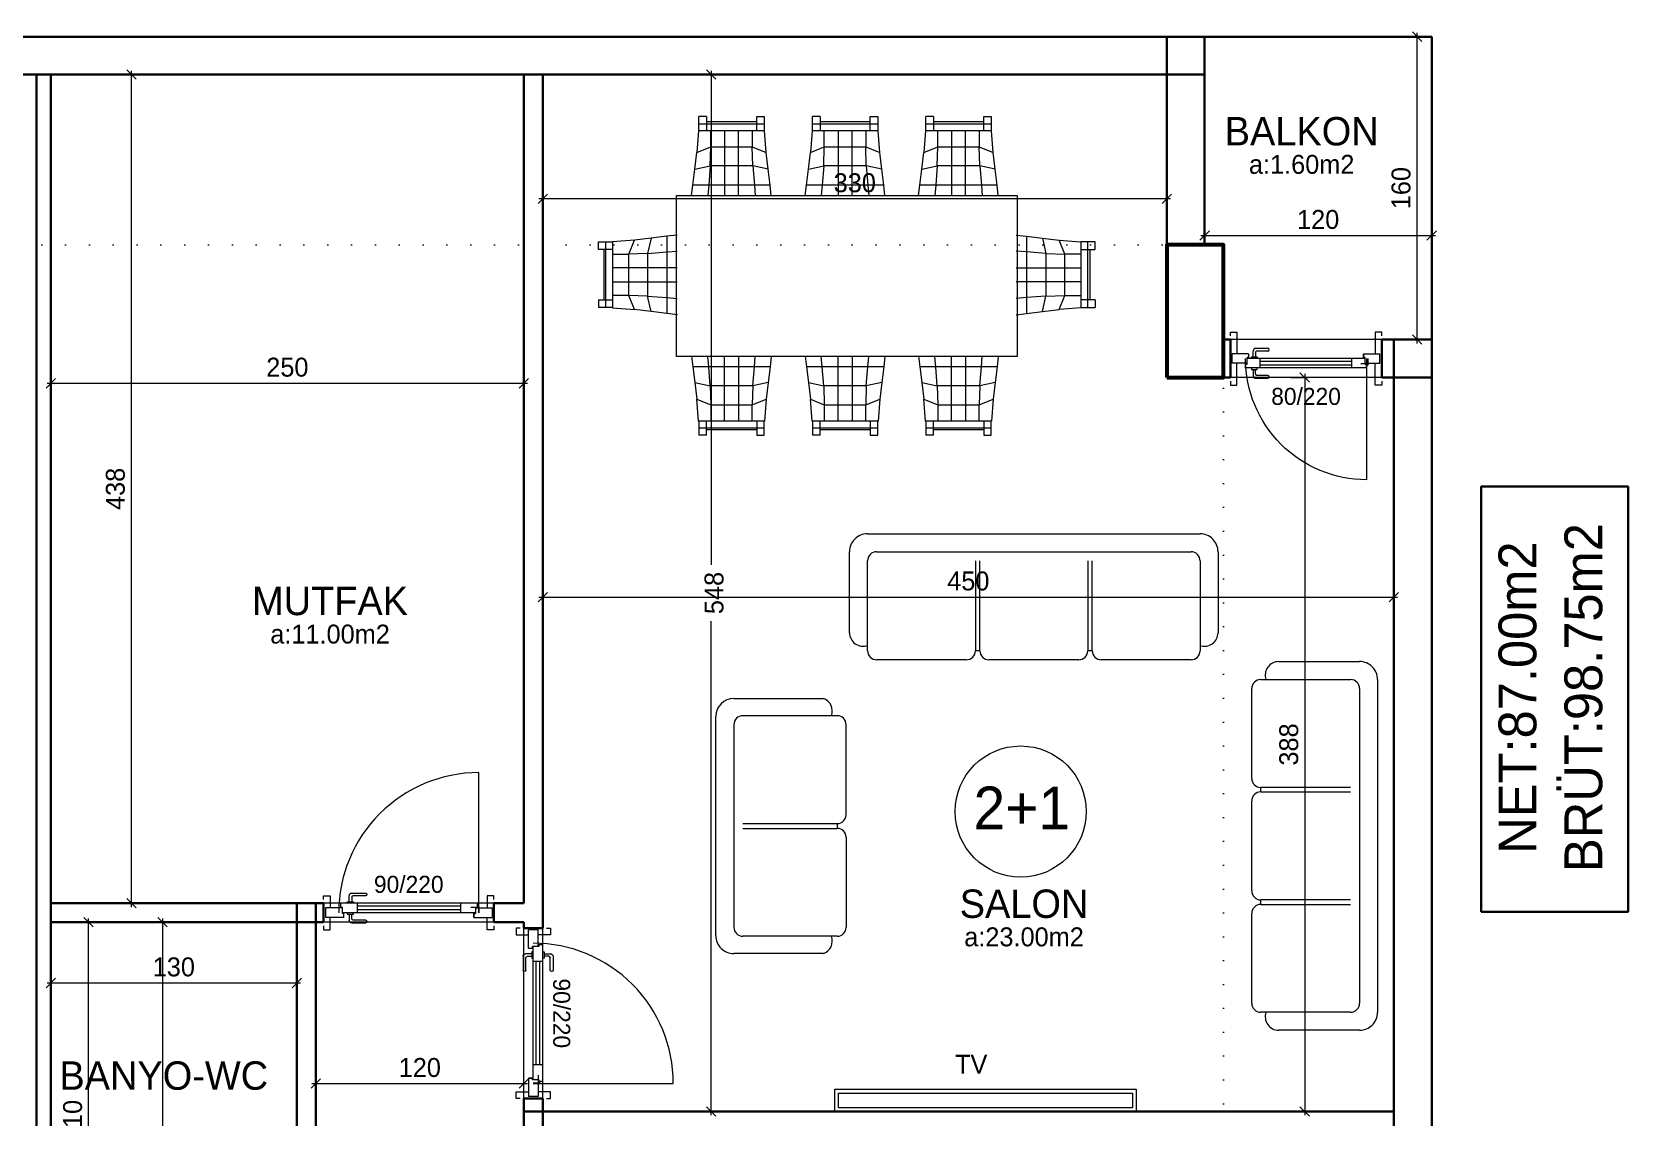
# Model space of a CAD drawing. Header units: centimetres. Extents: x 562865 to 1310255, y -148070 to 32737.
# Drawn here: x 592421 to 593265, y -15633 to -15060 of the extents above; entities that cross this region are included whole.
import ezdxf
from ezdxf.enums import TextEntityAlignment as Align

# ---------------------------------------------------------------- set-up
doc = ezdxf.new("R2010")
doc.units = ezdxf.units.CM
doc.header["$LTSCALE"] = 2.5
doc.linetypes.add('DOT', pattern=[0.25, 0, -0.25])
doc.layers.get('0').update_dxf_attribs({"color": 86})
for name, color, linetype, lineweight in [('ADAKENARI', 18, 'Continuous', 5), ('DUVAR', 4, 'Continuous', 30), ('duvar-kesim', 7, 'Continuous', 0), ('GÖRÜNÜŞLER', 96, 'Continuous', 25), ('iç ölçü', 106, 'Continuous', 18), ('kapi', 9, 'Continuous', 0), ('kolon', 1, 'Continuous', 53)]:
    doc.layers.add(name, color=color, linetype=linetype, lineweight=lineweight)
for name, color, linetype in [('alan', 7, 'Continuous'), ('kapi-yazi', 7, 'Continuous'), ('mahal', 7, 'Continuous')]:
    doc.layers.add(name, color=color, linetype=linetype)
doc.styles.add('PINAR', font='comic.ttf')
doc.dimstyles.new('TEMİZ ÖLÇÜ', dxfattribs={"dimtxt": 10, "dimasz": 5, "dimexe": 1.8, "dimexo": 0.625, "dimgap": 3, "dimtad": 1, "dimdec": 0, "dimrnd": 0.5, "dimzin": 1, "dimdsep": 46, "dimtxsty": 'PINAR', "dimblk": 'OBLIQUE', "dimcen": 0.9, "dimdle": 2, "dimclrd": 256, "dimclre": 256, "dimclrt": 7, "dimadec": 0, "dimazin": 0, "dimtfac": 1, "dimtdec": 0, "dimtofl": 0, "dimtmove": 2, "dimatfit": 2, "dimfxl": 10, "dimfxlon": 1, "dimlwd": -1, "dimlwe": -1, "dimarcsym": 0})

# ---------------------------------------------------------------- blocks, each defined once
blk = doc.blocks.new('_Oblique')
at = {"color": 0, "linetype": 'ByBlock', "lineweight": -2}
blk.add_line((-0.5, -0.5), (0.5, 0.5), dxfattribs=at)
blk = doc.blocks.new('*D648')
at = {"layer": 'Defpoints', "color": 0}
for p in [(592571.11, -15586.89), (592681.11, -15615.19), (592681.11, -15616.89)]:
    blk.add_point(p, dxfattribs=at)
at = {"layer": 'iç ölçü'}
for p, q in [((592571.11, -15605.19), (592571.11, -15616.99)), ((592569.11, -15615.19), (592683.11, -15615.19)), ((592681.11, -15616.26), (592681.11, -15613.39))]:
    blk.add_line(p, q, dxfattribs=at)
at = {"layer": 'iç ölçü', "linetype": 'ByBlock', "xscale": 5, "yscale": 5, "zscale": 5, "rotation": 180}
blk.add_blockref('_Oblique', (592571.11, -15615.19), dxfattribs=at)
at = {"layer": 'iç ölçü', "linetype": 'ByBlock', "xscale": 5, "yscale": 5, "zscale": 5}
blk.add_blockref('_Oblique', (592681.11, -15615.19), dxfattribs=at)
at = {"layer": 'iç ölçü', "color": 7, "insert": (592626.11, -15606.78), "char_height": 10, "attachment_point": 5, "style": 'PINAR'}
blk.add_mtext('120', dxfattribs=at)
blk = doc.blocks.new('fm-door1')
at = {"linetype": 'Continuous'}
for p, q in [((0, 25), (0, -25)), ((100, 25), (0, 25)), ((79.7, 31.8), (79.7, -0.3)), ((84, 27.6), (127.8, 27.6)), ((90, 50), (910, 50)), ((90, 50), (90, 30)), ((100, 30), (90, 30)), ((100, 30), (100, -5)), ((100, 30), (100, -5)), ((100, 0), (900, 0)), ((190, 50), (190, 0)), ((810, 50), (810, 0)), ((910, 30), (900, 30)), ((900, 30), (900, -5)), ((900, 25), (1000, 25)), ((910, 50), (910, 30)), ((1000, 25), (1000, -25)), ((110, -25), (0, -25)), ((100, -5), (110, -5)), ((110, -5), (100, -5)), ((110, -5), (110, -25)), ((110, -25), (110, -5)), ((890, -25), (890, -5)), ((890, -5), (900, -5)), ((890, -25), (1000, -25))]:
    blk.add_line(p, q, dxfattribs=at)
at = {"color": 8, "linetype": 'Continuous'}
for p, q in [((190, 35), (810, 35)), ((190, 15), (810, 15))]:
    blk.add_line(p, q, dxfattribs=at)
at = {"linetype": 'Continuous'}
for points in [[(857.6, 58.1), (857.6, 88.9, 0.414214), (842.4, 104.1), (758.6, 104.1, 1), (758.6, 88.9), (834.8, 88.9, -0.414214), (842.4, 81.3), (842.4, 58.1)], [(857.6, -8.1), (857.6, -38.9, -0.414214), (842.4, -54.1), (758.6, -54.1, -1), (758.6, -38.9), (834.8, -38.9, 0.414214), (842.4, -31.3), (842.4, -8.1)]]:
    blk.add_lwpolyline(points, format="xyb", dxfattribs=at)
for points in [[(869, 50), (869, 58.1), (831, 58.1), (831, 50)], [(869, 0), (869, -8.1), (831, -8.1), (831, 0)]]:
    blk.add_lwpolyline(points, dxfattribs=at)
blk.add_circle((84, 31.8), 4.26, dxfattribs=at)
blk = doc.blocks.new('*D651')
at = {"layer": 'Defpoints', "color": 0}
for p in [(592691.11, -15131.95), (593020.93, -15131.95), (592691.11, -15147.91)]:
    blk.add_point(p, dxfattribs=at)
at = {"layer": 'iç ölçü'}
for p, q in [((592691.11, -15137.91), (592691.11, -15149.71)), ((593020.93, -15137.91), (593020.93, -15149.71)), ((593022.93, -15147.91), (592689.11, -15147.91))]:
    blk.add_line(p, q, dxfattribs=at)
at = {"layer": 'iç ölçü', "linetype": 'ByBlock', "xscale": 5, "yscale": 5, "zscale": 5, "rotation": 180}
blk.add_blockref('_Oblique', (592691.11, -15147.91), dxfattribs=at)
at = {"layer": 'iç ölçü', "linetype": 'ByBlock', "xscale": 5, "yscale": 5, "zscale": 5}
blk.add_blockref('_Oblique', (593020.93, -15147.91), dxfattribs=at)
at = {"layer": 'iç ölçü', "color": 7, "insert": (592856.02, -15139.49), "char_height": 10, "attachment_point": 5, "style": 'PINAR'}
blk.add_mtext('330', dxfattribs=at)
blk = doc.blocks.new('*D652')
at = {"layer": 'Defpoints', "color": 0}
for p in [(592691.11, -15330.35), (593140.93, -15330.35), (593140.93, -15358.3)]:
    blk.add_point(p, dxfattribs=at)
at = {"layer": 'iç ölçü'}
for p, q in [((592691.11, -15348.3), (592691.11, -15360.1)), ((593140.93, -15348.3), (593140.93, -15360.1)), ((592689.11, -15358.3), (593142.93, -15358.3))]:
    blk.add_line(p, q, dxfattribs=at)
at = {"layer": 'iç ölçü', "linetype": 'ByBlock', "xscale": 5, "yscale": 5, "zscale": 5, "rotation": 180}
blk.add_blockref('_Oblique', (592691.11, -15358.3), dxfattribs=at)
at = {"layer": 'iç ölçü', "linetype": 'ByBlock', "xscale": 5, "yscale": 5, "zscale": 5}
blk.add_blockref('_Oblique', (593140.93, -15358.3), dxfattribs=at)
at = {"layer": 'iç ölçü', "color": 7, "insert": (592916.02, -15349.81), "char_height": 10, "attachment_point": 5, "style": 'PINAR'}
blk.add_mtext('450', dxfattribs=at)
blk = doc.blocks.new('*D653')
at = {"layer": 'Defpoints', "color": 0}
for p in [(592780.8, -15082.25), (592779.08, -15629.97), (592780.16, -15629.97)]:
    blk.add_point(p, dxfattribs=at)
at = {"layer": 'iç ölçü'}
for p, q in [((592780.18, -15082.25), (592778.36, -15082.25)), ((592780.16, -15080.25), (592780.16, -15341.27)), ((592780.16, -15631.97), (592780.16, -15370.95)), ((592779.71, -15629.97), (592781.96, -15629.97))]:
    blk.add_line(p, q, dxfattribs=at)
at = {"layer": 'iç ölçü', "linetype": 'ByBlock', "xscale": 5, "yscale": 5, "zscale": 5}
for p, rotation in [((592780.16, -15082.25), 90), ((592780.16, -15629.97), 270)]:
    blk.add_blockref('_Oblique', p, dxfattribs=dict(at, rotation=rotation))
at = {"layer": 'iç ölçü', "color": 7, "insert": (592781.67, -15356.11), "char_height": 10, "attachment_point": 5, "rotation": 90, "style": 'PINAR'}
blk.add_mtext('548', dxfattribs=at)
blk = doc.blocks.new('*D654')
at = {"layer": 'Defpoints', "color": 0}
for p in [(593085.93, -15242.25), (593085.93, -15629.97), (593093.8, -15629.97)]:
    blk.add_point(p, dxfattribs=at)
at = {"layer": 'iç ölçü'}
for p, q in [((593086.55, -15242.25), (593095.6, -15242.25)), ((593093.8, -15240.25), (593093.8, -15631.97)), ((593086.55, -15629.97), (593095.6, -15629.97))]:
    blk.add_line(p, q, dxfattribs=at)
at = {"layer": 'iç ölçü', "linetype": 'ByBlock', "xscale": 5, "yscale": 5, "zscale": 5}
for p, rotation in [((593093.8, -15242.25), 90), ((593093.8, -15629.97), 270)]:
    blk.add_blockref('_Oblique', p, dxfattribs=dict(at, rotation=rotation))
at = {"layer": 'iç ölçü', "color": 7, "insert": (593085.44, -15436.11), "char_height": 10, "attachment_point": 5, "rotation": 90, "style": 'PINAR'}
blk.add_mtext('388', dxfattribs=at)
blk = doc.blocks.new('*D655')
at = {"layer": 'Defpoints', "color": 0}
for p in [(592473.71, -15082.25), (592480.17, -15082.25), (592480.17, -15519.97)]:
    blk.add_point(p, dxfattribs=at)
at = {"layer": 'iç ölçü'}
for p, q in [((592479.55, -15082.25), (592471.91, -15082.25)), ((592473.71, -15521.97), (592473.71, -15080.25)), ((592479.55, -15519.97), (592471.91, -15519.97))]:
    blk.add_line(p, q, dxfattribs=at)
at = {"layer": 'iç ölçü', "linetype": 'ByBlock', "xscale": 5, "yscale": 5, "zscale": 5}
for p, rotation in [((592473.71, -15082.25), 90), ((592473.71, -15519.97), 270)]:
    blk.add_blockref('_Oblique', p, dxfattribs=dict(at, rotation=rotation))
at = {"layer": 'iç ölçü', "color": 7, "insert": (592465.25, -15301.11), "char_height": 10, "attachment_point": 5, "rotation": 90, "style": 'PINAR'}
blk.add_mtext('438', dxfattribs=at)
blk = doc.blocks.new('*D656')
at = {"layer": 'Defpoints', "color": 0}
for p in [(592681.11, -15245.35), (592431.11, -15265.78), (592681.11, -15265.78)]:
    blk.add_point(p, dxfattribs=at)
at = {"layer": 'iç ölçü'}
for p, q in [((592431.11, -15255.35), (592431.11, -15243.55)), ((592681.11, -15255.35), (592681.11, -15243.55)), ((592429.11, -15245.35), (592683.11, -15245.35))]:
    blk.add_line(p, q, dxfattribs=at)
at = {"layer": 'iç ölçü', "linetype": 'ByBlock', "xscale": 5, "yscale": 5, "zscale": 5, "rotation": 180}
blk.add_blockref('_Oblique', (592431.11, -15245.35), dxfattribs=at)
at = {"layer": 'iç ölçü', "linetype": 'ByBlock', "xscale": 5, "yscale": 5, "zscale": 5}
blk.add_blockref('_Oblique', (592681.11, -15245.35), dxfattribs=at)
at = {"layer": 'iç ölçü', "color": 7, "insert": (592556.11, -15236.88), "char_height": 10, "attachment_point": 5, "style": 'PINAR'}
blk.add_mtext('250', dxfattribs=at)
blk = doc.blocks.new('*D657')
at = {"layer": 'Defpoints', "color": 0}
for p in [(592544.96, -15529.97), (592490.16, -15829.97), (592544.96, -15829.97)]:
    blk.add_point(p, dxfattribs=at)
at = {"layer": 'iç ölçü'}
for p, q in [((592500.16, -15529.97), (592488.36, -15529.97)), ((592490.16, -15527.97), (592490.16, -15831.97)), ((592500.16, -15829.97), (592488.36, -15829.97))]:
    blk.add_line(p, q, dxfattribs=at)
at = {"layer": 'iç ölçü', "linetype": 'ByBlock', "xscale": 5, "yscale": 5, "zscale": 5}
for p, rotation in [((592490.16, -15529.97), 90), ((592490.16, -15829.97), 270)]:
    blk.add_blockref('_Oblique', p, dxfattribs=dict(at, rotation=rotation))
at = {"layer": 'iç ölçü', "color": 7, "insert": (592481.74, -15679.97), "char_height": 10, "attachment_point": 5, "rotation": 90, "style": 'PINAR'}
blk.add_mtext('300', dxfattribs=at)
blk = doc.blocks.new('*D658')
at = {"layer": 'Defpoints', "color": 0}
for p in [(592431.11, -15561.11), (592561.11, -15561.11), (592561.11, -15562.08)]:
    blk.add_point(p, dxfattribs=at)
at = {"layer": 'iç ölçü'}
for p, q in [((592429.11, -15562.08), (592563.11, -15562.08)), ((592431.11, -15561.74), (592431.11, -15563.88)), ((592561.11, -15561.74), (592561.11, -15563.88))]:
    blk.add_line(p, q, dxfattribs=at)
at = {"layer": 'iç ölçü', "linetype": 'ByBlock', "xscale": 5, "yscale": 5, "zscale": 5, "rotation": 180}
blk.add_blockref('_Oblique', (592431.11, -15562.08), dxfattribs=at)
at = {"layer": 'iç ölçü', "linetype": 'ByBlock', "xscale": 5, "yscale": 5, "zscale": 5}
blk.add_blockref('_Oblique', (592561.11, -15562.08), dxfattribs=at)
at = {"layer": 'iç ölçü', "color": 7, "insert": (592496.11, -15553.65), "char_height": 10, "attachment_point": 5, "style": 'PINAR'}
blk.add_mtext('130', dxfattribs=at)
blk = doc.blocks.new('*D660')
at = {"layer": 'Defpoints', "color": 0}
for p in [(592451.06, -15529.97), (592463.61, -15529.97), (592463.61, -15739.97)]:
    blk.add_point(p, dxfattribs=at)
at = {"layer": 'iç ölçü'}
for p, q in [((592461.06, -15529.97), (592449.26, -15529.97)), ((592451.06, -15741.97), (592451.06, -15527.97)), ((592461.06, -15739.97), (592449.26, -15739.97))]:
    blk.add_line(p, q, dxfattribs=at)
at = {"layer": 'iç ölçü', "linetype": 'ByBlock', "xscale": 5, "yscale": 5, "zscale": 5}
for p, rotation in [((592451.06, -15529.97), 90), ((592451.06, -15739.97), 270)]:
    blk.add_blockref('_Oblique', p, dxfattribs=dict(at, rotation=rotation))
at = {"layer": 'iç ölçü', "color": 7, "insert": (592442.65, -15634.97), "char_height": 10, "attachment_point": 5, "rotation": 90, "style": 'PINAR'}
blk.add_mtext('210', dxfattribs=at)
blk = doc.blocks.new('Table-1')
at = {"color": 33}
for p, q in [((-76.91, 74.89), (-76.91, 82.32)), ((-72.9, 82.32), (-76.91, 82.32)), ((-76.91, 78.51), (-42.33, 78.51)), ((-72.9, 82.32), (-72.9, 74.89)), ((-46.34, 79.56), (-72.9, 79.56)), ((-46.34, 74.89), (-46.34, 82.32)), ((-46.34, 82.32), (-42.33, 82.32)), ((-42.33, 82.32), (-42.33, 74.89)), ((-16.89, 74.89), (-16.89, 82.32)), ((-12.88, 82.32), (-16.89, 82.32)), ((-16.89, 78.51), (17.69, 78.51)), ((-12.88, 82.32), (-12.88, 74.89)), ((13.68, 79.56), (-12.88, 79.56)), ((13.68, 74.89), (13.68, 82.32)), ((13.68, 82.32), (17.69, 82.32)), ((17.69, 82.32), (17.69, 74.89)), ((43.07, 74.89), (43.07, 82.32)), ((47.08, 82.32), (43.07, 82.32)), ((43.07, 78.51), (77.64, 78.51)), ((47.08, 82.32), (47.08, 74.89)), ((73.63, 79.56), (47.08, 79.56)), ((73.63, 74.89), (73.63, 82.32)), ((73.63, 82.32), (77.64, 82.32)), ((77.64, 82.32), (77.64, 74.89)), ((-42.26, 74.89), (-77.04, 74.89)), ((17.76, 74.89), (-17.02, 74.89)), ((77.71, 74.89), (42.93, 74.89)), ((-129.96, 16.12), (-122.53, 16.12)), ((-129.96, 12.11), (-129.96, 16.12)), ((-122.53, 12.11), (-129.96, 12.11)), ((-127.2, 12.11), (-127.2, -14.45)), ((-126.14, -18.46), (-126.14, 16.12)), ((-122.53, 16.19), (-122.53, -18.59)), ((125.04, 16.19), (125.04, -18.59)), ((132.47, 16.12), (125.04, 16.12)), ((125.04, 12.11), (132.47, 12.11)), ((128.66, -18.46), (128.66, 16.12)), ((129.71, 12.11), (129.71, -14.45)), ((132.47, 12.11), (132.47, 16.12)), ((-129.96, -14.45), (-122.53, -14.45)), ((-129.96, -14.45), (-129.96, -18.46)), ((132.47, -14.45), (125.04, -14.45)), ((132.47, -14.45), (132.47, -18.46)), ((-122.53, -18.46), (-129.96, -18.46)), ((125.04, -18.46), (132.47, -18.46)), ((-42.26, -78.48), (-77.04, -78.48)), ((-76.91, -78.48), (-76.91, -85.9)), ((-76.91, -82.09), (-42.33, -82.09)), ((-72.9, -85.9), (-72.9, -78.48)), ((-46.34, -83.14), (-72.9, -83.14)), ((-46.34, -78.48), (-46.34, -85.9)), ((-42.33, -85.9), (-42.33, -78.48)), ((17.76, -78.48), (-17.02, -78.48)), ((-16.89, -78.48), (-16.89, -85.9)), ((-16.89, -82.09), (17.69, -82.09)), ((-12.88, -85.9), (-12.88, -78.48)), ((13.68, -83.14), (-12.88, -83.14)), ((13.68, -78.48), (13.68, -85.9)), ((17.69, -85.9), (17.69, -78.48)), ((77.71, -78.48), (42.93, -78.48)), ((43.07, -78.48), (43.07, -85.9)), ((43.07, -82.09), (77.64, -82.09)), ((47.08, -85.9), (47.08, -78.48)), ((73.63, -83.14), (47.08, -83.14)), ((73.63, -78.48), (73.63, -85.9)), ((77.64, -85.9), (77.64, -78.48)), ((-72.9, -85.9), (-76.91, -85.9)), ((-46.34, -85.9), (-42.33, -85.9)), ((-12.88, -85.9), (-16.89, -85.9)), ((13.68, -85.9), (17.69, -85.9)), ((47.08, -85.9), (43.07, -85.9)), ((73.63, -85.9), (77.64, -85.9))]:
    blk.add_line(p, q, dxfattribs=at)
for p, q in [((-77.04, 74.89), (-77.96, 63.39)), ((-70.66, 66.35), (-70.66, 74.89)), ((-63.3, 74.89), (-63.3, 40.71)), ((-56, 40.71), (-56, 74.89)), ((-48.7, 74.89), (-48.7, 66.35)), ((-41.34, 63.39), (-42.26, 74.89)), ((-17.02, 74.89), (-17.94, 63.39)), ((-10.64, 66.35), (-10.64, 74.89)), ((-3.28, 74.89), (-3.28, 40.71)), ((4.02, 40.71), (4.02, 74.89)), ((11.31, 74.89), (11.31, 66.35)), ((18.68, 63.39), (17.76, 74.89)), ((42.93, 74.89), (42.01, 63.39)), ((49.31, 66.35), (49.31, 74.89)), ((56.67, 74.89), (56.67, 40.71)), ((63.97, 40.71), (63.97, 74.89)), ((71.27, 74.89), (71.27, 66.35)), ((78.63, 63.39), (77.71, 74.89)), ((-79.01, 54.51), (-77.96, 63.39)), ((-77.96, 63.39), (-70.66, 66.35)), ((-70.86, 56.35), (-70.66, 66.35)), ((-70.66, 66.35), (-48.7, 66.35)), ((-48.44, 56.35), (-48.7, 66.35)), ((-48.7, 66.35), (-41.34, 63.39)), ((-40.29, 54.51), (-41.34, 63.39)), ((-18.99, 54.51), (-17.94, 63.39)), ((-17.94, 63.39), (-10.64, 66.35)), ((-10.84, 56.35), (-10.64, 66.35)), ((-10.64, 66.35), (11.31, 66.35)), ((11.58, 56.35), (11.31, 66.35)), ((11.31, 66.35), (18.68, 63.39)), ((19.73, 54.51), (18.68, 63.39)), ((40.96, 54.51), (42.01, 63.39)), ((42.01, 63.39), (49.31, 66.35)), ((49.11, 56.35), (49.31, 66.35)), ((49.31, 66.35), (71.27, 66.35)), ((71.53, 56.35), (71.27, 66.35)), ((71.27, 66.35), (78.63, 63.39)), ((79.68, 54.51), (78.63, 63.39)), ((-80.13, 46.16), (-79.01, 54.51)), ((-79.01, 54.51), (-70.86, 56.35)), ((-70.86, 56.35), (-71.71, 46.16)), ((-48.44, 56.35), (-70.86, 56.35)), ((-48.44, 56.35), (-47.59, 46.16)), ((-40.29, 54.51), (-48.44, 56.35)), ((-39.24, 46.16), (-40.29, 54.51)), ((-20.11, 46.16), (-18.99, 54.51)), ((-18.99, 54.51), (-10.84, 56.35)), ((-10.84, 56.35), (-11.69, 46.16)), ((11.58, 56.35), (-10.84, 56.35)), ((19.73, 54.51), (11.58, 56.35)), ((11.58, 56.35), (12.43, 46.16)), ((20.78, 46.16), (19.73, 54.51)), ((39.85, 46.16), (40.96, 54.51)), ((40.96, 54.51), (49.11, 56.35)), ((49.11, 56.35), (48.26, 46.16)), ((71.53, 56.35), (49.11, 56.35)), ((79.68, 54.51), (71.53, 56.35)), ((71.53, 56.35), (72.39, 46.16)), ((80.73, 46.16), (79.68, 54.51)), ((-80.79, 40.64), (-80.13, 46.16)), ((-39.24, 46.16), (-80.13, 46.16)), ((-71.71, 46.16), (-72.24, 40.71)), ((-47.59, 46.16), (-47.19, 40.71)), ((-38.65, 40.71), (-39.24, 46.16)), ((-20.77, 40.64), (-20.11, 46.16)), ((20.78, 46.16), (-20.11, 46.16)), ((-11.69, 46.16), (-12.22, 40.71)), ((12.43, 46.16), (12.83, 40.71)), ((21.37, 40.71), (20.78, 46.16)), ((39.19, 40.64), (39.85, 46.16)), ((80.73, 46.16), (39.85, 46.16)), ((48.26, 46.16), (47.73, 40.71)), ((72.39, 46.16), (72.78, 40.71)), ((81.33, 40.71), (80.73, 46.16)), ((-88.74, 40.71), (91.25, 40.71)), ((-88.74, -44.29), (-88.74, 40.71)), ((91.25, 40.71), (91.25, -44.29)), ((-111.02, 17.11), (-122.53, 16.19)), ((-113.98, 9.74), (-111.02, 17.11)), ((-102.15, 18.16), (-111.02, 17.11)), ((-102.15, 18.16), (-103.99, 10.01)), ((-93.8, 19.21), (-102.15, 18.16)), ((-88.35, 19.8), (-93.8, 19.21)), ((-93.8, 19.21), (-93.8, -21.68)), ((90.86, 19.8), (96.31, 19.21)), ((96.31, 19.21), (96.31, -21.68)), ((96.31, 19.21), (104.66, 18.16)), ((104.66, 18.16), (113.54, 17.11)), ((104.66, 18.16), (106.5, 10.01)), ((116.5, 9.74), (113.54, 17.11)), ((113.54, 17.11), (125.04, 16.19)), ((-122.53, 9.74), (-113.98, 9.74)), ((-103.99, 10.01), (-113.98, 9.74)), ((-113.98, -12.21), (-113.98, 9.74)), ((-103.99, 10.01), (-93.8, 10.86)), ((-103.99, 10.01), (-103.99, -12.41)), ((-93.8, 10.86), (-88.35, 11.26)), ((96.31, 10.86), (90.86, 11.26)), ((106.5, 10.01), (96.31, 10.86)), ((106.5, 10.01), (106.5, -12.41)), ((106.5, 10.01), (116.5, 9.74)), ((116.5, -12.21), (116.5, 9.74)), ((125.04, 9.74), (116.5, 9.74)), ((-88.35, 2.45), (-122.53, 2.45)), ((90.86, 2.45), (125.04, 2.45)), ((-122.53, -4.85), (-88.35, -4.85)), ((125.04, -4.85), (90.86, -4.85)), ((-113.98, -12.21), (-122.53, -12.21)), ((-103.99, -12.41), (-113.98, -12.21)), ((-111.02, -19.51), (-113.98, -12.21)), ((-102.15, -20.56), (-103.99, -12.41)), ((-103.99, -12.41), (-93.8, -13.26)), ((-93.8, -13.26), (-88.35, -13.79)), ((96.31, -13.26), (90.86, -13.79)), ((106.5, -12.41), (96.31, -13.26)), ((104.66, -20.56), (106.5, -12.41)), ((106.5, -12.41), (116.5, -12.21)), ((113.54, -19.51), (116.5, -12.21)), ((116.5, -12.21), (125.04, -12.21)), ((-122.53, -18.59), (-111.02, -19.51)), ((-102.15, -20.56), (-111.02, -19.51)), ((-93.8, -21.68), (-102.15, -20.56)), ((-88.28, -22.34), (-93.8, -21.68)), ((90.79, -22.34), (96.31, -21.68)), ((96.31, -21.68), (104.66, -20.56)), ((104.66, -20.56), (113.54, -19.51)), ((125.04, -18.59), (113.54, -19.51)), ((91.25, -44.29), (-88.74, -44.29)), ((-80.79, -44.23), (-80.13, -49.75)), ((-39.24, -49.75), (-80.13, -49.75)), ((-80.13, -49.75), (-79.01, -58.1)), ((-71.71, -49.75), (-72.24, -44.29)), ((-70.86, -59.94), (-71.71, -49.75)), ((-63.3, -78.48), (-63.3, -44.29)), ((-56, -44.29), (-56, -78.48)), ((-48.44, -59.94), (-47.59, -49.75)), ((-47.59, -49.75), (-47.19, -44.29)), ((-39.24, -49.75), (-40.29, -58.1)), ((-38.65, -44.29), (-39.24, -49.75)), ((-20.77, -44.23), (-20.11, -49.75)), ((20.78, -49.75), (-20.11, -49.75)), ((-20.11, -49.75), (-18.99, -58.1)), ((-11.69, -49.75), (-12.22, -44.29)), ((-10.84, -59.94), (-11.69, -49.75)), ((-3.28, -78.48), (-3.28, -44.29)), ((4.02, -44.29), (4.02, -78.48)), ((11.58, -59.94), (12.43, -49.75)), ((12.43, -49.75), (12.83, -44.29)), ((20.78, -49.75), (19.73, -58.1)), ((21.37, -44.29), (20.78, -49.75)), ((39.19, -44.23), (39.85, -49.75)), ((80.73, -49.75), (39.85, -49.75)), ((39.85, -49.75), (40.96, -58.1)), ((48.26, -49.75), (47.73, -44.29)), ((49.11, -59.94), (48.26, -49.75)), ((56.67, -78.48), (56.67, -44.29)), ((63.97, -44.29), (63.97, -78.48)), ((71.53, -59.94), (72.39, -49.75)), ((72.39, -49.75), (72.78, -44.29)), ((80.73, -49.75), (79.68, -58.1)), ((81.33, -44.29), (80.73, -49.75)), ((-79.01, -58.1), (-77.96, -66.97)), ((-79.01, -58.1), (-70.86, -59.94)), ((-40.29, -58.1), (-48.44, -59.94)), ((-40.29, -58.1), (-41.34, -66.97)), ((-18.99, -58.1), (-10.84, -59.94)), ((-18.99, -58.1), (-17.94, -66.97)), ((19.73, -58.1), (11.58, -59.94)), ((19.73, -58.1), (18.68, -66.97)), ((40.96, -58.1), (42.01, -66.97)), ((40.96, -58.1), (49.11, -59.94)), ((79.68, -58.1), (71.53, -59.94)), ((79.68, -58.1), (78.63, -66.97)), ((-77.04, -78.48), (-77.96, -66.97)), ((-77.96, -66.97), (-70.66, -69.93)), ((-48.44, -59.94), (-70.86, -59.94)), ((-70.86, -59.94), (-70.66, -69.93)), ((-48.44, -59.94), (-48.7, -69.93)), ((-48.7, -69.93), (-41.34, -66.97)), ((-41.34, -66.97), (-42.26, -78.48)), ((-17.94, -66.97), (-10.64, -69.93)), ((-17.02, -78.48), (-17.94, -66.97)), ((-10.84, -59.94), (-10.64, -69.93)), ((11.58, -59.94), (-10.84, -59.94)), ((11.58, -59.94), (11.31, -69.93)), ((11.31, -69.93), (18.68, -66.97)), ((18.68, -66.97), (17.76, -78.48)), ((42.01, -66.97), (49.31, -69.93)), ((42.93, -78.48), (42.01, -66.97)), ((49.11, -59.94), (49.31, -69.93)), ((71.53, -59.94), (49.11, -59.94)), ((71.53, -59.94), (71.27, -69.93)), ((71.27, -69.93), (78.63, -66.97)), ((78.63, -66.97), (77.71, -78.48)), ((-70.66, -69.93), (-48.7, -69.93)), ((-70.66, -69.93), (-70.66, -78.48)), ((-48.7, -78.48), (-48.7, -69.93)), ((-10.64, -69.93), (11.31, -69.93)), ((-10.64, -69.93), (-10.64, -78.48)), ((11.31, -78.48), (11.31, -69.93)), ((49.31, -69.93), (71.27, -69.93)), ((49.31, -69.93), (49.31, -78.48)), ((71.27, -78.48), (71.27, -69.93))]:
    blk.add_line(p, q)
blk = doc.blocks.new('A$C0B7031CD')
at = {"color": 33}
for p, q in [((9.5, 194.75), (52.25, 194.75)), ((0, 9.5), (0, 185.25)), ((52.25, 0), (9.5, 0))]:
    blk.add_line(p, q, dxfattribs=at)
for p, q in [((9.5, 14.25), (9.5, 180.5)), ((14.25, 185.25), (61.75, 185.25)), ((66.5, 180.5), (66.5, 133)), ((61.75, 128.25), (14.25, 128.25)), ((61.75, 128.25), (61.75, 125.88)), ((14.25, 125.88), (61.75, 125.88)), ((66.5, 121.13), (66.5, 73.63)), ((61.75, 68.88), (14.25, 68.88)), ((61.75, 68.88), (61.75, 66.5)), ((9.5, 14.25), (9.5, 61.75)), ((14.25, 66.5), (61.75, 66.5)), ((66.5, 61.75), (66.5, 14.25)), ((61.75, 9.5), (14.25, 9.5))]:
    blk.add_line(p, q)
for centre, radius, start, end in [((9.5, 185.25), 9.5, 89.99996, 180.00004), ((52.25, 187.63), 7.12, 340.52878, 90.00004), ((9.5, 9.5), 9.5, 179.99996, 270.00004), ((52.25, 7.13), 7.12, 269.99996, 19.47122)]:
    blk.add_arc(centre, radius, start, end, dxfattribs=at)
for centre, start, end in [((14.25, 180.5), 89.99996, 180.00004), ((61.75, 180.5), 359.99996, 90.00004), ((61.75, 133), 269.99996, 0.00004), ((61.75, 121.13), 359.99996, 90.00004), ((61.75, 73.63), 269.99996, 0.00004), ((61.75, 61.75), 359.99996, 90.00004), ((14.25, 14.25), 179.99996, 270.00004), ((61.75, 14.25), 269.99996, 0.00004)]:
    blk.add_arc(centre, 4.75, start, end)
blk = doc.blocks.new('A$C4E972EEC')
for p, q in [((61.31, 68.87), (13.81, 68.87)), ((73.31, 68.87), (120.81, 68.87)), ((9.06, 64.12), (9.06, 14.25)), ((66.06, 14.25), (66.06, 64.12)), ((66.06, 64.12), (68.56, 64.12)), ((68.56, 14.25), (68.56, 64.12)), ((125.56, 64.12), (125.56, 14.25)), ((13.81, 9.5), (120.81, 9.5))]:
    blk.add_line(p, q)
at = {"color": 33}
for p, q in [((0, 9.5), (0, 56.78)), ((134.75, 56.78), (134.75, 9.5)), ((125.25, 0), (9.5, 0))]:
    blk.add_line(p, q, dxfattribs=at)
for centre, start, end in [((13.81, 64.12), 90, 180), ((61.31, 64.12), 0, 90), ((73.31, 64.12), 90, 180), ((120.81, 64.12), 0, 90), ((13.81, 14.25), 180, 270), ((120.81, 14.25), 270, 0)]:
    blk.add_arc(centre, 4.75, start, end)
for centre, radius, start, end in [((6.54, 54.66), 6.87, 68.4384, 162.06054), ((128.1, 54.51), 7.03, 18.86544, 111.18075), ((9.5, 9.5), 9.5, 180, 270), ((125.25, 9.5), 9.5, 270, 0)]:
    blk.add_arc(centre, radius, start, end, dxfattribs=at)
blk = doc.blocks.new('*D679')
at = {"layer": 'Defpoints', "color": 0}
for p in [(593040.93, -15154.96), (593160.93, -15154.96), (593160.93, -15167.27)]:
    blk.add_point(p, dxfattribs=at)
at = {"layer": 'iç ölçü'}
for p, q in [((593040.93, -15157.27), (593040.93, -15169.07)), ((593160.93, -15157.27), (593160.93, -15169.07)), ((593038.93, -15167.27), (593162.93, -15167.27))]:
    blk.add_line(p, q, dxfattribs=at)
at = {"layer": 'iç ölçü', "linetype": 'ByBlock', "xscale": 5, "yscale": 5, "zscale": 5, "rotation": 180}
blk.add_blockref('_Oblique', (593040.93, -15167.27), dxfattribs=at)
at = {"layer": 'iç ölçü', "linetype": 'ByBlock', "xscale": 5, "yscale": 5, "zscale": 5}
blk.add_blockref('_Oblique', (593160.93, -15167.27), dxfattribs=at)
at = {"layer": 'iç ölçü', "color": 7, "insert": (593100.93, -15158.86), "char_height": 10, "attachment_point": 5, "style": 'PINAR'}
blk.add_mtext('120', dxfattribs=at)
blk = doc.blocks.new('*D680')
at = {"layer": 'Defpoints', "color": 0}
for p in [(593153.28, -15062.25), (593160.93, -15062.25), (593160.93, -15222.25)]:
    blk.add_point(p, dxfattribs=at)
at = {"layer": 'iç ölçü'}
for p, q in [((593160.3, -15062.25), (593151.48, -15062.25)), ((593153.28, -15224.25), (593153.28, -15060.25)), ((593160.3, -15222.25), (593151.48, -15222.25))]:
    blk.add_line(p, q, dxfattribs=at)
at = {"layer": 'iç ölçü', "linetype": 'ByBlock', "xscale": 5, "yscale": 5, "zscale": 5}
for p, rotation in [((593153.28, -15062.25), 90), ((593153.28, -15222.25), 270)]:
    blk.add_blockref('_Oblique', p, dxfattribs=dict(at, rotation=rotation))
at = {"layer": 'iç ölçü', "color": 7, "insert": (593144.76, -15142.25), "char_height": 10, "attachment_point": 5, "rotation": 90, "style": 'PINAR'}
blk.add_mtext('160', dxfattribs=at)

msp = doc.modelspace()

# ---------------------------------------------------------------- linework, layer by layer
at = {"layer": 'ADAKENARI', "color": 2, "linetype": 'DOT', "ltscale": 20}
msp.add_lwpolyline([(593050.93, -15172.25), (593050.93, -16149.97), (591796.28, -16149.97), (591796.28, -15172.25)], close=True, dxfattribs=at)
at = {"layer": 'DUVAR'}
for p, q in [((593160.93, -15062.25), (591686.28, -15062.25)), ((593020.93, -15172.25), (593020.93, -15062.25)), ((593040.93, -15172.25), (593040.93, -15062.25)), ((593160.93, -15909.79), (593160.93, -15062.25)), ((593040.93, -15082.25), (591826.28, -15082.25)), ((592423.61, -15979.97), (592423.61, -15082.25)), ((592423.61, -15979.97), (592423.61, -15082.25)), ((592423.61, -15979.97), (592423.61, -15082.25)), ((592423.61, -15979.97), (592423.61, -15082.25)), ((592431.11, -15979.97), (592431.11, -15082.25)), ((592431.11, -15979.97), (592431.11, -15082.25)), ((592431.11, -15979.97), (592431.11, -15082.25)), ((592431.11, -15979.97), (592431.11, -15082.25)), ((592681.11, -15519.97), (592681.11, -15082.25)), ((592691.11, -15519.97), (592691.11, -15082.25)), ((593050.93, -15222.25), (593054.53, -15222.25)), ((593054.53, -15222.25), (593054.53, -15242.25)), ((593134.53, -15222.25), (593160.93, -15222.25)), ((593134.53, -15222.25), (593134.53, -15242.25)), ((593140.93, -15909.79), (593140.93, -15222.25)), ((593050.93, -15242.25), (593054.53, -15242.25)), ((593134.53, -15242.25), (593160.93, -15242.25)), ((592431.11, -15519.97), (592575.28, -15519.97)), ((592561.11, -15653.37), (592561.11, -15519.97)), ((592571.11, -15653.37), (592571.11, -15519.97)), ((592575.28, -15529.97), (592575.28, -15519.97)), ((592665.28, -15519.97), (592681.11, -15519.97)), ((592665.28, -15529.97), (592665.28, -15519.97)), ((592691.11, -15533.09), (592691.11, -15519.97)), ((592431.11, -15529.97), (592575.28, -15529.97)), ((592665.28, -15529.97), (592681.11, -15529.97)), ((592681.11, -15533.09), (592681.11, -15529.97)), ((592681.11, -15533.09), (592691.11, -15533.09)), ((592681.11, -15623.09), (592691.11, -15623.09)), ((592681.11, -15775.64), (592681.11, -15623.09)), ((592691.11, -15775.64), (592691.11, -15623.09)), ((592681.11, -15629.97), (593140.93, -15629.97))]:
    msp.add_line(p, q, dxfattribs=at)
at = {"layer": 'duvar-kesim'}
for p, q in [((593134.53, -15222.25), (593054.53, -15222.25)), ((593134.53, -15242.25), (593054.53, -15242.25)), ((592665.28, -15519.97), (592575.28, -15519.97)), ((592665.28, -15529.97), (592575.28, -15529.97)), ((592681.11, -15623.09), (592681.11, -15533.09)), ((592691.11, -15623.09), (592691.11, -15533.09))]:
    msp.add_line(p, q, dxfattribs=at)
at = {"layer": 'GÖRÜNÜŞLER', "lineweight": 30}
msp.add_lwpolyline([(593187.16, -15524.49), (593187.16, -15299.91), (593264.73, -15299.91), (593264.73, -15524.49)], close=True, dxfattribs=at)
at = {"layer": 'iç ölçü'}
for points in [[(591686.28, -18137.68), (593160.93, -18137.68), (593160.93, -16939.97), (592728.61, -16939.97), (592728.61, -16259.97), (593160.93, -16259.97), (593160.93, -15062.25), (591686.28, -15062.25), (591686.28, -16259.97), (592118.61, -16259.97), (592118.61, -16939.97), (591686.28, -16939.97)], [(592845.45, -15618.2), (593004.8, -15618.2), (593004.8, -15629.97), (592845.45, -15629.97)], [(592847.45, -15620.2), (593002.8, -15620.2), (593002.8, -15627.97), (592847.45, -15627.97)]]:
    msp.add_lwpolyline(points, close=True, dxfattribs=at)
msp.add_circle((592943.69, -15471.56), 34.65, dxfattribs=at)
at = {"layer": 'kapi'}
for points in [[(593054.53, -15220.25), (593054.53, -15218.25), (593058.03, -15218.25), (593058.03, -15229.75)], [(593134.53, -15220.25), (593134.53, -15218.25), (593131.03, -15218.25), (593131.03, -15229.75)], [(593054.53, -15244.25), (593054.53, -15246.25), (593058.03, -15246.25), (593058.03, -15234.75)], [(593134.53, -15244.25), (593134.53, -15246.25), (593131.03, -15246.25), (593131.03, -15234.75)], [(592575.28, -15517.97), (592575.28, -15515.97), (592578.78, -15515.97), (592578.78, -15522.47)], [(592665.28, -15517.97), (592665.28, -15515.97), (592661.78, -15515.97), (592661.78, -15522.47)], [(592575.28, -15531.97), (592575.28, -15533.97), (592578.78, -15533.97), (592578.78, -15527.47)], [(592665.28, -15531.97), (592665.28, -15533.97), (592661.78, -15533.97), (592661.78, -15527.47)], [(592679.11, -15533.09), (592677.11, -15533.09), (592677.11, -15536.59), (592683.61, -15536.59)], [(592693.11, -15533.09), (592695.11, -15533.09), (592695.11, -15536.59), (592688.61, -15536.59)], [(592679.11, -15623.09), (592677.11, -15623.09), (592677.11, -15619.59), (592683.61, -15619.59)], [(592693.11, -15623.09), (592695.11, -15623.09), (592695.11, -15619.59), (592688.61, -15619.59)]]:
    msp.add_lwpolyline(points, dxfattribs=at)
for points in [[(593126.53, -15232.25), (593126.53, -15296.25, -0.414214), (593062.53, -15232.25, -0.414214)], [(592657.28, -15524.97), (592657.28, -15450.97, 0.414214), (592583.28, -15524.97, 0.414214)], [(592686.11, -15615.09), (592760.11, -15615.09, 0.414214), (592686.11, -15541.09, 0.414214)]]:
    msp.add_lwpolyline(points, format="xyb", dxfattribs=at)
at = {"layer": 'kolon'}
msp.add_lwpolyline([(593020.93, -15242.25), (593050.93, -15242.25), (593050.93, -15172.25), (593020.93, -15172.25)], close=True, dxfattribs=at)

# ---------------------------------------------------------------- block references
at = {"layer": 'iç ölçü'}
msp.add_blockref('Table-1', (592850.53, -15186.82), dxfattribs=at)
for name, p, rotation in [('A$C0B7031CD', (592853.25, -15324.83), 270), ('A$C0B7031CD', (593132.31, -15392.31), 180), ('A$C4E972EEC', (592782.6, -15411.84), 270)]:
    msp.add_blockref(name, p, dxfattribs=dict(at, rotation=rotation))
at = {"layer": 'kapi'}
for p, xscale, yscale, zscale, rotation in [((593133.53, -15232.25), 0.07800000000000001, 0.1, 0.07800000000000001, 180), ((592664.28, -15524.97), 0.08800000000000001, -0.1, 0.08800000000000001, 180), ((592686.11, -15622.09), 0.08800000000000001, -0.1, 0.08800000000000001, 90)]:
    msp.add_blockref('fm-door1', p, dxfattribs=dict(at, xscale=xscale, yscale=yscale, zscale=zscale, rotation=rotation))

# ---------------------------------------------------------------- texts
at = {"layer": 'alan', "style": 'PINAR'}
for s, p in [('a:1.60m2', (593092.22, -15134.69)), ('a:11.00m2', (592578.68, -15382.79)), ('a:23.00m2', (592945.47, -15542.72)), ('TV', (592917.55, -15609.99))]:
    msp.add_text(s, height=10, dxfattribs=at).set_placement(p, align=Align.CENTER)
at = {"layer": 'alan', "lineweight": 90, "style": 'PINAR'}
for s, p in [('BRÜT:98.75m2', (593251.09, -15411.33)), ('NET:87.00m2', (593216.25, -15411.33))]:
    msp.add_text(s, height=20, rotation=90, dxfattribs=at).set_placement(p, align=Align.CENTER)
at = {"layer": 'kapi-yazi', "style": 'PINAR'}
for s, rotation, p in [('80/220', 0, (593094.53, -15252.25)), ('90/220', 0, (592620.28, -15509.97)), ('90/220', 270, (592701.11, -15578.09))]:
    msp.add_text(s, height=9, rotation=rotation, dxfattribs=at).set_placement(p, align=Align.MIDDLE_CENTER)
at = {"layer": 'mahal', "style": 'PINAR'}
for s, height, p in [('BALKON', 15, (593092.22, -15119.69)), ('MUTFAK', 15, (592578.68, -15367.79)), ('2+1', 22.5, (592944.3, -15480.84)), ('SALON', 15, (592945.47, -15527.72)), ('BANYO-WC', 15, (592490.79, -15618.48))]:
    msp.add_text(s, height=height, dxfattribs=at).set_placement(p, align=Align.CENTER)

# ---------------------------------------------------------------- dimensions: what is measured, and where the dimension line sits
at = {"layer": 'iç ölçü'}
for base, p1, p2, picture, middle in [((593153.28, -15062.25), (593160.93, -15222.25), (593160.93, -15062.25), '*D680', (593144.76, -15142.25)), ((592473.71, -15082.25), (592480.17, -15519.97), (592480.17, -15082.25), '*D655', (592465.25, -15301.11)), ((593093.8, -15629.97), (593085.93, -15242.25), (593085.93, -15629.97), '*D654', (593085.44, -15436.11)), ((592451.06, -15529.97), (592463.61, -15739.97), (592463.61, -15529.97), '*D660', (592442.65, -15634.97)), ((592490.16, -15829.97), (592544.96, -15529.97), (592544.96, -15829.97), '*D657', (592481.74, -15679.97))]:
    dim = msp.add_linear_dim(base=base, p1=p1, p2=p2, angle=90, dimstyle='TEMİZ ÖLÇÜ', override={"dimarcsym": 1}, dxfattribs=at)
    dim.commit()
    dim.dimension.update_dxf_attribs({"geometry": picture, "text_midpoint": middle})
dim = msp.add_linear_dim(base=(592780.16, -15629.97), p1=(592780.8, -15082.25), p2=(592779.08, -15629.97), angle=90, dimstyle='TEMİZ ÖLÇÜ', override={"dimarcsym": 1}, dxfattribs=at)
dim.commit()
dim.dimension.update_dxf_attribs({"geometry": '*D653', "text_midpoint": (592781.67, -15356.11), "dimtype": 160})
for base, p1, p2, picture, middle in [((592691.11, -15147.91), (593020.93, -15131.95), (592691.11, -15131.95), '*D651', (592856.02, -15139.49)), ((593160.93, -15167.27), (593040.93, -15154.96), (593160.93, -15154.96), '*D679', (593100.93, -15158.86)), ((593140.93, -15358.3), (592691.11, -15330.35), (593140.93, -15330.35), '*D652', (592916.02, -15349.81)), ((592561.11, -15562.08), (592431.11, -15561.11), (592561.11, -15561.11), '*D658', (592496.11, -15553.65))]:
    dim = msp.add_linear_dim(base=base, p1=p1, p2=p2, dimstyle='TEMİZ ÖLÇÜ', override={"dimarcsym": 1}, dxfattribs=at)
    dim.commit()
    dim.dimension.update_dxf_attribs({"geometry": picture, "text_midpoint": middle})
for base, p1, p2, text, picture, middle in [((592681.11, -15245.35), (592431.11, -15265.78), (592681.11, -15265.78), '250', '*D656', (592556.11, -15236.88)), ((592681.11, -15615.19), (592571.11, -15586.89), (592681.11, -15616.89), '120', '*D648', (592626.11, -15606.78))]:
    dim = msp.add_linear_dim(base=base, p1=p1, p2=p2, text=text, dimstyle='TEMİZ ÖLÇÜ', override={"dimarcsym": 1}, dxfattribs=at)
    dim.commit()
    dim.dimension.update_dxf_attribs({"geometry": picture, "text_midpoint": middle})

doc.saveas('drawing.dxf')
